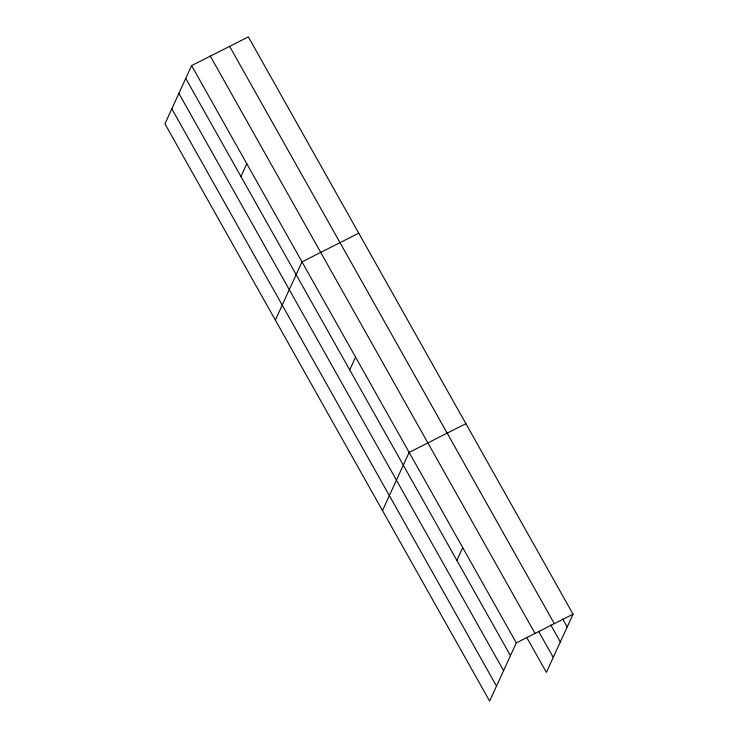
<?xml version="1.0" encoding="UTF-8"?>
<svg xmlns="http://www.w3.org/2000/svg" width="738" height="738" viewBox="0 0 738 738"><rect width="100%" height="100%" fill="white"/><g stroke="black" fill="none" stroke-linecap="round" stroke-linejoin="round"><path stroke-width="1.11" d="M191.603 65.608L164.952 123.818L489.645 701.1L516.296 642.89L573.048 614.182L248.355 36.9L191.603 65.608L516.296 642.89M240.948 176.52L246.796 163.744M275.348 320.089L301.999 261.879L358.751 233.18M349.72 369.913L355.568 357.137M382.496 510.595L409.147 452.385L465.899 423.677M456.868 560.419L462.717 547.642M573.048 614.182L546.397 672.392L526.664 637.3M562.688 618.942L567.199 626.968M229.629 46.374L554.321 623.656M550.751 624.911L560.336 641.959M538.602 631.331L553.26 657.401M210.33 56.134L535.022 633.416M185.745 78.385L510.447 655.667M178.882 93.375L503.584 670.667M171.816 108.827L496.508 686.109"/></g></svg>
